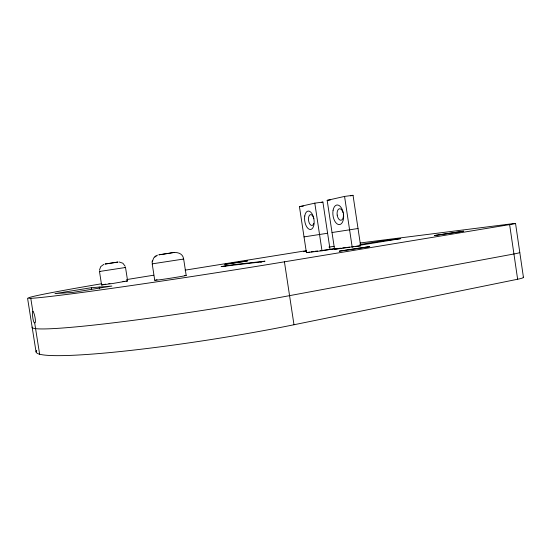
<?xml version="1.0" encoding="UTF-8"?>
<svg xmlns="http://www.w3.org/2000/svg" width="551" height="551" viewBox="0 0 551 551"><rect width="100%" height="100%" fill="white"/><g stroke="black" fill="none" stroke-linecap="round" stroke-linejoin="round"><path stroke-width="0.83" d="M152.31 260.885L152.117 262.407L153.653 257.958L157.462 255.154M99.407 270.293L100.723 266.622L103.864 264.322M100.11 271.381L99.483 271.485L101.591 284.977L113.43 283.379L127.618 280.914L125.525 267.49L124.96 267.566M154.755 256.745L156.05 255.802M169.667 253.212C175.032 251.711 182.663 252.069 183.655 259.039L186.183 275.41M125.49 267.497L99.483 271.485M334.436 248.659L321.998 250.781L306.411 252.647L299.434 206.618L314.8 203.147L322.9 202.065L330.049 249.472M327.17 200.35L344.561 196.418L353.033 195.302L360.616 245.787L334.547 249.279L327.17 200.35L330.476 199.91M321.261 202.437L322.9 202.065M350.519 195.867L353.033 195.302M36.717 350.388A176.299 14.87 -8.9 0 0 115.035 352.082A176.299 14.87 -8.9 0 0 293.986 324.746L517.637 279.24A18.92 1.495 -7.3 0 0 523.099 277.16M103.278 284.598L101.591 284.977M154.748 280.266L152.207 263.853L183.655 259.039L183.049 259.115M104.814 284.316L105.73 284.158M244.176 261.518L247.626 260.85L224.739 264.356L243.363 261.656M306.535 251.07L303.484 251.649L306.452 251.332M108.836 283.634L109.924 283.448M260.947 261.939L265.01 261.181L233.335 264.673L221.109 266.615L260.947 261.939L261.05 262.607M101.301 283.806A176.52 3.616 -8.8 0 0 53.612 296.059A176.52 3.616 -8.8 0 0 284.426 261.821L509.627 224.615A18.941 0.365 -8.4 0 0 510.357 223.988L360.223 242.957M334.547 249.279L341.117 248.205M360.409 245.174L400.735 238.617L381.767 240.987L359.789 244.548M306.411 252.647L309.552 252.138M311.122 251.89L313.485 251.504M91.376 287.705L54.983 293.6L72.649 292.45L111.867 286.059L91.376 287.705L91.631 289.337M153.715 275.204L148.625 276.023A176.52 3.616 -8.8 0 0 126.585 279.598M185.115 270.155L306.459 250.657M304.021 236.896L327.604 233.245M332.026 232.529L358.019 228.507M169.295 253.267L166.223 253.742M165.493 253.853L162.738 254.266M111.529 263.013L118.031 262.062L105.034 264.032L110.93 263.178M328.94 247.082L334.14 246.311M162.125 254.355L158.867 254.81L174.591 252.413M152.648 263.805L152.207 263.86M122.969 281.458L123.927 281.327M299.434 206.618L303.387 206.088M315.103 251.277L317.59 250.974M320.083 250.677L321.743 250.478M323.409 250.278L336.062 248.749M338.576 248.446L340.256 248.239M342.756 247.943L345.312 247.633M347.013 247.427L349.561 247.124M352.11 246.814L353.811 246.607M355.512 246.4L360.616 245.787M126.145 281.038L127.618 280.914M119.209 261.987L122.887 263.247L125.235 266.34M27.55 298.153L36.063 351.965M99.263 287.071L99.524 288.758M30.787 298.353L32.833 311.287M39.638 354.286L34.665 322.858A5.861 1.116 82.5 0 1 32.84 317.968A5.861 1.116 82.5 0 1 32.853 311.398M225.125 265.892L225.214 266.505M284.426 261.821L293.986 324.746M344.561 196.418L352.192 247.158M314.8 203.147L321.998 250.781M515.55 223.486L523.45 277.428M509.627 224.615L517.637 279.24M32.846 311.343A5.861 1.095 78.6 0 1 35.133 318.085A5.861 1.095 78.6 0 1 34.63 322.631M184.544 275.5A15.91 0.365 -8.8 0 1 172.146 277.952A15.91 0.365 -8.8 0 1 155.203 280.122M156.305 279.88A15.91 0.365 -8.8 0 1 157.076 279.729M32.123 327.074A176.403 9.67 -8.9 0 0 289.564 295.646L513.931 253.977A18.934 0.971 -7.8 0 0 519.455 252.324M337.198 215.09A5.792 3.086 82.4 0 1 339.333 208.795A5.792 3.12 82.8 0 1 343.018 212.59M337.171 215.097A5.792 3.113 81.9 0 0 341.055 220.248A5.792 3.148 82.3 0 0 343.349 214.07M313.795 223.327A5.448 2.727 82.1 0 1 311.053 225.228A5.448 2.727 82.1 0 1 308.588 220.545A5.448 2.755 82.6 0 1 310.289 214.697A5.448 2.755 82.6 0 1 313.836 218.726M463.577 231.206L434.36 235.539L463.577 231.206M369.673 246.621L339.326 251.166L369.673 246.621M333.093 210.22A9.884 5.296 82.3 0 0 339.388 224.608A9.884 5.296 82.3 0 0 342.254 209.552A9.884 5.296 82.3 0 0 333.093 210.22M304.751 215.978A9.291 4.677 82.1 0 0 310.482 229.498A9.291 4.677 82.1 0 0 312.844 215.365A9.291 4.677 82.1 0 0 304.751 215.978"/></g></svg>
